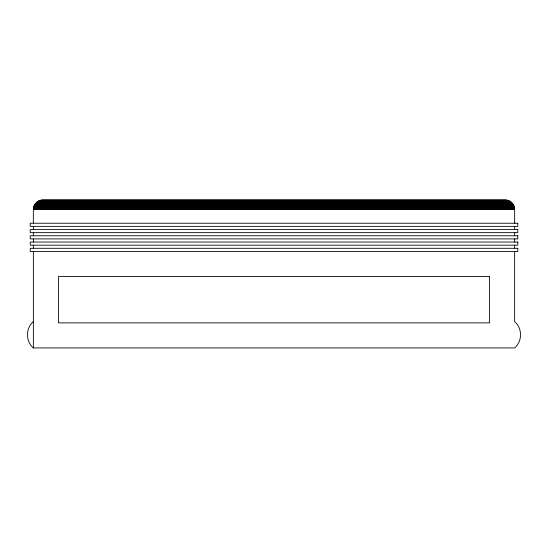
<?xml version="1.0" encoding="UTF-8"?>
<svg xmlns="http://www.w3.org/2000/svg" width="548" height="548" viewBox="0 0 548 548"><rect width="100%" height="100%" fill="white"/><g stroke="black" fill="none" stroke-linecap="round" stroke-linejoin="round"><path stroke-width="0.82" d="M33.353 223.242L33.353 209.452C33.229 204.431 37.73 199.931 42.751 200.054L505.249 200.054C510.27 199.931 514.771 204.431 514.647 209.452L514.647 223.242M33.353 321.628C25.523 328.17 25.523 341.411 33.353 347.946L514.647 347.946C522.477 341.411 522.477 328.17 514.647 321.628L514.647 251.436M41.353 200.157L506.647 200.157M40.662 200.287L507.338 200.287M39.983 200.472L508.017 200.472M39.319 200.698L508.681 200.698M38.675 200.979L509.325 200.979M38.052 201.308L509.948 201.308M37.456 201.685L510.544 201.685M36.894 202.102L511.106 202.102M36.36 202.561L511.64 202.561M35.86 203.055L512.14 203.055M35.408 203.589L512.592 203.589M34.99 204.157L513.01 204.157M34.613 204.753L513.387 204.753M34.284 205.37L513.716 205.37M34.003 206.021L513.997 206.021M33.77 206.678L514.23 206.678M33.592 207.363L514.408 207.363M33.455 208.048L514.545 208.048M33.38 208.747L514.62 208.747M33.353 209.452L514.647 209.452M514.647 226.372L514.647 229.502M514.647 232.64L514.647 235.77M514.647 238.907L514.647 242.038M514.647 245.175L514.647 248.306M33.353 226.372L33.353 229.502M33.353 232.64L33.353 235.77M33.353 238.907L33.353 242.038M33.353 245.175L33.353 248.306M33.353 251.436L33.353 347.946M517.778 223.242L30.222 223.242L30.222 226.372L517.778 226.372L517.778 223.242M517.778 229.502L30.222 229.502L30.222 232.64L517.778 232.64L517.778 229.502M517.778 235.77L30.222 235.77L30.222 238.907L517.778 238.907L517.778 235.77M517.778 242.038L30.222 242.038L30.222 245.175L517.778 245.175L517.778 242.038M517.778 248.306L30.222 248.306L30.222 251.436L517.778 251.436L517.778 248.306M489.576 276.507L58.424 276.507L58.424 322.882L489.576 322.882L489.576 276.507"/></g></svg>
